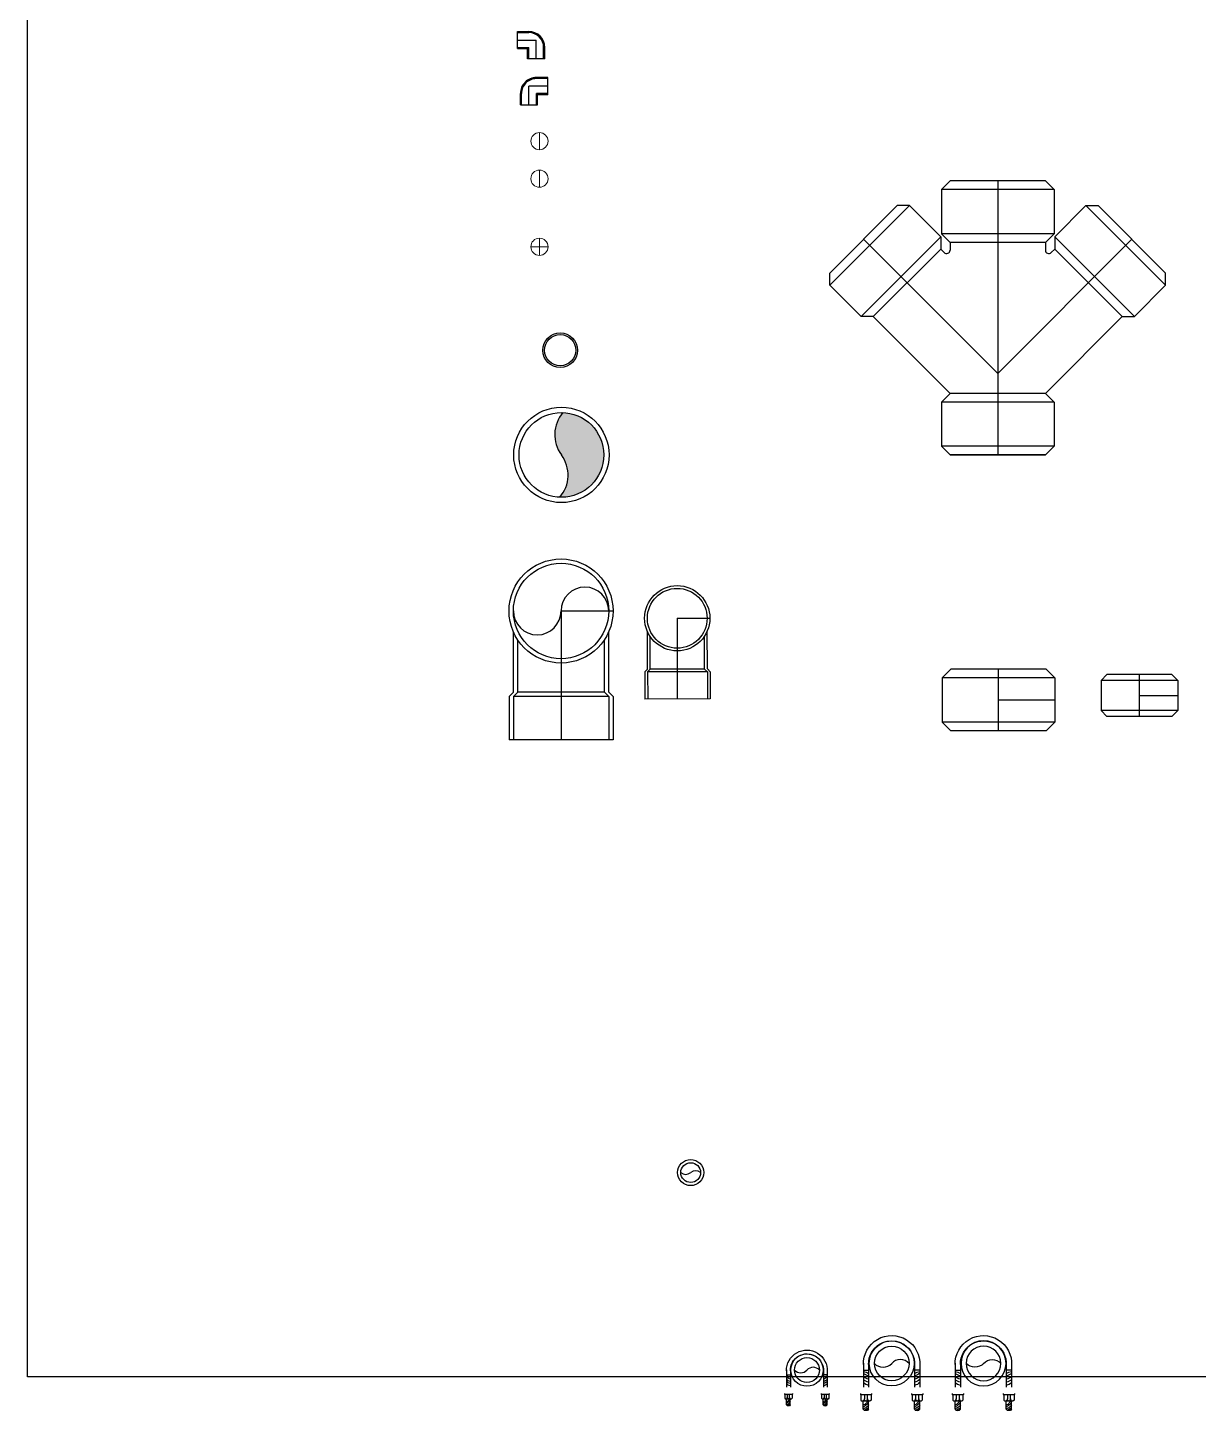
# Model space of a CAD drawing. Header units: millimetres. Extents: x -8500 to 104886, y -7800 to 56500.
# Drawn here: x 90397 to 91748, y 29217 to 30811 of the extents above; entities that cross this region are included whole.
import ezdxf

# ---------------------------------------------------------------- set-up
doc = ezdxf.new("R2010")
doc.units = ezdxf.units.MM
doc.header["$LTSCALE"] = 10
for name, color, linetype in [('0-AES-P-DWS 15 MM', 220, 'Continuous'), ('DOUBLE Y TEE 110', 7, 'Continuous'), ('SH - HWR', 6, 'Continuous')]:
    doc.layers.add(name, color=color, linetype=linetype)
for name, color, linetype, lineweight in [('FWS', 132, 'Continuous', 30), ('SH - ANGLE SUPPORT', 7, 'Continuous', 30), ('SH - CWS', 5, 'Continuous', 5), ('SH - HWS', 1, 'Continuous', 30), ('SWP', 10, 'Continuous', 25)]:
    doc.layers.add(name, color=color, linetype=linetype, lineweight=lineweight)

# ---------------------------------------------------------------- blocks, each defined once
blk = doc.blocks.new('WCBACK')
at = {"layer": 'SWP', "lineweight": 30}
h = blk.add_hatch(color=256, dxfattribs=at)
edge = h.paths.add_edge_path()
edge.add_ellipse((376226.7100797295, 227773.3141860524), major_axis=(27.25287096824086, 27.25287096824084), ratio=1, start_angle=96.33861705339172, end_angle=173.6613829466086, ccw=False)
edge.add_ellipse((376196.6149801388, 227749.2367498763), major_axis=(34.05063678924879, -34.05063678924879), ratio=0.9999999999973738, start_angle=-44.99999999999977, end_angle=135, ccw=False)
edge.add_ellipse((376166.5198805538, 227725.1593137011), major_axis=(27.25287096824084, -27.25287096824086), ratio=1, start_angle=6.338617053391655, end_angle=83.66138294660833)
for radius in [54.17423139907421, 48.15487235473264]:
    blk.add_circle((376196.6149801388, 227749.2367498763), radius, dxfattribs=at)
for centre, start, end in [((376226.7100797295, 227773.3141860524), 141.338617052265, 218.661382947735), ((376166.5198805538, 227725.1593137011), 321.338617052265, 38.66138294773501)]:
    blk.add_arc(centre, 38.54137973682934, start, end, dxfattribs=at)
blk = doc.blocks.new('DYT 110')
at = {"layer": 'DOUBLE Y TEE 110'}
for p, q in [((33847.70651561106, -28734.05479272001), (33857.70651561105, -28724.05479272001)), ((33967.70651561106, -28724.05479272001), (33857.70651561105, -28724.05479272001)), ((33967.70651561106, -28724.05479272001), (33977.70651561105, -28734.05479272001)), ((33977.70651561105, -28734.05479272001), (33847.70651561106, -28734.05479272001)), ((33847.70651561106, -28734.05479272001), (33847.70651561106, -28785.05479272001)), ((33977.70651561105, -28734.05479272001), (33977.70651561105, -28785.05479272001)), ((33810.8831391202, -28752.52578874436), (33718.95925756597, -28844.44967029864)), ((33796.74100349648, -28752.52578874436), (33718.95925756597, -28830.30753467489)), ((33810.8831391202, -28752.52578874436), (33796.74100349648, -28752.52578874436)), ((33846.94558496071, -28788.5882345849), (33810.8831391202, -28752.52578874436)), ((33978.46744626142, -28788.5882345849), (34014.52989210195, -28752.52578874436)), ((34014.52989210195, -28752.52578874436), (34028.67202772566, -28752.52578874436)), ((34014.52989210195, -28752.52578874436), (34106.45377365618, -28844.44967029864)), ((34028.67202772566, -28752.52578874436), (34106.45377365618, -28830.30753467489)), ((33846.94558496071, -28788.5882345849), (33755.02170340646, -28880.51211613915)), ((33846.94558496071, -28788.5882345849), (33846.94558496071, -28802.73037020863)), ((33847.70651561106, -28785.05479272001), (33857.70651561105, -28795.05479272001)), ((33977.70651561105, -28785.05479272001), (33847.70651561106, -28785.05479272001)), ((33857.70651561105, -28795.05479272001), (33857.70651561105, -28803.83444660949)), ((33967.70651561106, -28795.05479272001), (33857.70651561105, -28795.05479272001)), ((33967.70651561106, -28795.05479272001), (33977.70651561105, -28785.05479272001)), ((33967.70651561106, -28795.05479272001), (33967.70651561106, -28803.83444660949)), ((33978.46744626142, -28788.5882345849), (33978.46744626142, -28802.73037020863)), ((33978.46744626142, -28788.5882345849), (34070.39132781569, -28880.51211613915)), ((33846.94558496071, -28802.73037020863), (33769.16383903019, -28880.51211613915)), ((33850.87808848632, -28806.66287373423), (33846.94558496071, -28802.73037020863)), ((33974.53494273581, -28806.66287373423), (33978.46744626142, -28802.73037020863)), ((33978.46744626142, -28802.73037020863), (34056.24919219194, -28880.51211613915)), ((33718.95925756597, -28844.44967029864), (33718.95925756597, -28830.30753467489)), ((33755.02170340646, -28880.51211613915), (33718.95925756597, -28844.44967029864)), ((34070.39132781566, -28880.51211613915), (34106.45377365618, -28844.44967029864)), ((34106.45377365618, -28844.44967029864), (34106.45377365618, -28830.30753467489)), ((33769.16383903019, -28880.51211613915), (33755.02170340646, -28880.51211613915)), ((33857.70651561105, -28969.05479272001), (33769.16383903019, -28880.51211613915)), ((33967.70651561106, -28969.05479272001), (34056.24919219194, -28880.51211613915)), ((34056.24919219194, -28880.51211613915), (34070.39132781566, -28880.51211613915)), ((33847.70651561106, -28979.05479272001), (33857.70651561105, -28969.05479272001)), ((33967.70651561106, -28969.05479272001), (33857.70651561105, -28969.05479272001)), ((33967.70651561106, -28969.05479272001), (33977.70651561105, -28979.05479272001)), ((33847.70651561106, -28979.05479272001), (33847.70651561106, -29030.05479272001)), ((33977.70651561105, -28979.05479272001), (33847.70651561106, -28979.05479272001)), ((33977.70651561105, -28979.05479272001), (33977.70651561105, -29030.05479272001)), ((33847.70651561106, -29030.05479272001), (33857.70651561105, -29040.05479272001)), ((33977.70651561105, -29030.05479272001), (33847.70651561106, -29030.05479272001)), ((33967.70651561106, -29040.05479272001), (33977.70651561105, -29030.05479272001)), ((33967.70651561106, -29040.05479272001), (33857.70651561105, -29040.05479272001))]:
    blk.add_line(p, q, dxfattribs=at)
at = {"layer": 'DOUBLE Y TEE 110', "color": 252}
blk.add_line((33912.70651561105, -28724.05479272001), (33912.70651561105, -29040.05479272001), dxfattribs=at)
at = {"layer": 'DOUBLE Y TEE 110', "color": 253}
for p, q in [((33912.70651561105, -28946.27304678948), (33757.85013053121, -28791.41666170964)), ((33912.70651561105, -28946.27304678949), (34067.56290069093, -28791.41666170963))]:
    blk.add_line(p, q, dxfattribs=at)
at = {"layer": 'DOUBLE Y TEE 110'}
for centre, start, end in [((33853.70651561105, -28803.83444660949), 224.9999999999996, 0), ((33971.70651561105, -28803.83444660949), 180, 315.0000000000003)]:
    blk.add_arc(centre, 4, start, end, dxfattribs=at)
blk = doc.blocks.new('HOT')
at = {"color": 1, "linetype": 'Continuous', "lineweight": 13}
blk.add_line((97.1597931512224, 13.68088217773766), (97.25768518517725, -5.818353430135172), dxfattribs=at)
blk.add_circle((97.20873916783601, 3.931264375074533), 9.749740664563312, dxfattribs=at)
blk = doc.blocks.new('COLD')
at = {"color": 5, "linetype": 'Continuous', "lineweight": 13}
for p, q in [((106.9380272062262, 1.502794633590383), (87.43879159798963, 1.502794633590383)), ((97.18840940174414, 11.2524124369811), (97.18840940174414, -8.246823169436535))]:
    blk.add_line(p, q, dxfattribs=at)
blk.add_circle((97.18840940174414, 1.502794633590383), 9.749617803467334, dxfattribs=at)
blk = doc.blocks.new('COP 110')
at = {"color": 252}
blk.add_line((118.8851780217646, -62.46753399070303), (118.8851780217646, 7.402920554742081), dxfattribs=at)
at = {"color": 253}
blk.add_line((118.8851780217646, -27.53230671798048), (182.8510871126577, -27.53230671798048), dxfattribs=at)
at = {"layer": 'DOUBLE Y TEE 110'}
for p, q in [((54.91926893087157, -2.437988536165673), (64.76017802176466, 7.402920554742081)), ((173.0101780217646, 7.402920554742081), (64.76017802176466, 7.402920554742081)), ((173.0101780217646, 7.402920554742081), (182.8510871126577, -2.437988536165673)), ((54.91926893087157, -2.437988536165673), (54.91926893087157, -52.62662489979516)), ((182.8510871126577, -2.437988536165673), (54.91926893087157, -2.437988536165673)), ((182.8510871126577, -2.437988536165673), (182.8510871126577, -52.62662489979516)), ((54.91926893087157, -52.62662489979516), (64.76017802176466, -62.46753399070303)), ((182.8510871126577, -52.62662489979516), (54.91926893087157, -52.62662489979516)), ((173.0101780217646, -62.46753399070303), (64.76017802176466, -62.46753399070303)), ((173.0101780217646, -62.46753399070303), (182.8510871126577, -52.62662489979516))]:
    blk.add_line(p, q, dxfattribs=at)
blk = doc.blocks.new('COP 75')
at = {"color": 252}
blk.add_line((143.8664256837878, -46.29320660119833), (143.8664256837878, 1.30906612606509), dxfattribs=at)
at = {"color": 253}
blk.add_line((143.8664256837878, -22.49207023756662), (187.4459711383201, -22.49207023756662), dxfattribs=at)
at = {"layer": 'DOUBLE Y TEE 110'}
for p, q in [((100.2868802292555, -5.395479328479041), (106.9914256837901, 1.30906612606509)), ((180.7414256837855, 1.30906612606509), (106.9914256837901, 1.30906612606509)), ((180.7414256837855, 1.30906612606509), (187.4459711383201, -5.395479328479041)), ((100.2868802292555, -5.395479328479041), (100.2868802292555, -39.58866114665421)), ((187.4459711383201, -5.395479328479041), (100.2868802292555, -5.395479328479041)), ((187.4459711383201, -5.395479328479041), (187.4459711383201, -39.58866114665421)), ((100.2868802292555, -39.58866114665421), (106.9914256837901, -46.29320660119833)), ((187.4459711383201, -39.58866114665421), (100.2868802292555, -39.58866114665421)), ((180.7414256837855, -46.29320660119833), (106.9914256837901, -46.29320660119833)), ((180.7414256837855, -46.29320660119833), (187.4459711383201, -39.58866114665421))]:
    blk.add_line(p, q, dxfattribs=at)
blk = doc.blocks.new('HOT RETURN')
at = {"color": 6, "linetype": 'Continuous', "lineweight": 13}
blk.add_line((97.18726475173719, 1.764908826847575), (97.1911804330954, 0.9849394025326644), dxfattribs=at)
blk.add_circle((97.1892225924018, 1.374924114741052), 0.3899896265825325, dxfattribs=at)
blk = doc.blocks.new('WC PT')
at = {"color": 252}
blk.add_line((-1873.719716499891, -383.0752686453607), (-1873.719716500134, -531.5752686452855), dxfattribs=at)
at = {"color": 253}
blk.add_line((-1873.719716499891, -383.0752686453607), (-1813.719716499894, -383.0752686453607), dxfattribs=at)
at = {"color": 0, "linetype": 'Continuous'}
for p, q in [((-1928.719716500072, -476.5752686452103), (-1928.71971649996, -407.0544262617652)), ((-1818.719716500014, -476.5752686453835), (-1818.719716499905, -407.054426261944)), ((-1933.719716500051, -481.5752686451569), (-1928.719716500043, -476.5752686451525)), ((-1813.719716500051, -481.5752686453532), (-1818.719716500043, -476.575268645326)), ((-1933.719716500051, -481.5752686452031), (-1933.719716500134, -531.5752686451989)), ((-1813.719716500051, -481.5752686453532), (-1813.719716500131, -531.5752686453662)), ((-1813.719716500131, -531.5752686453662), (-1933.719716500134, -531.5752686451989))]:
    blk.add_line(p, q, dxfattribs=at)
at = {"color": 8, "linetype": 'Continuous', "ltscale": 0.005}
for p, q in [((-1923.719716500072, -476.5752686452162), (-1923.719716499974, -416.2415165487884)), ((-1823.719716500011, -476.5752686453779), (-1823.71971649992, -416.2415165489443)), ((-1928.719716500054, -481.5752686451682), (-1923.719716500072, -476.5752686452162)), ((-1823.71971650004, -476.5752686453201), (-1923.719716500072, -476.5752686452162)), ((-1818.719716500054, -481.5752686453418), (-1823.71971650004, -476.5752686453201)), ((-1928.719716500054, -481.5752686452088), (-1928.719716500134, -531.5752686451816)), ((-1818.719716500054, -481.5752686453302), (-1928.719716500054, -481.5752686451973)), ((-1818.719716500054, -481.5752686453418), (-1818.719716500134, -531.575268645343))]:
    blk.add_line(p, q, dxfattribs=at)
at = {"color": 0, "linetype": 'Continuous'}
blk.add_circle((-1873.719716499891, -383.0752686453548), 59.99999999999998, dxfattribs=at)
at = {"color": 8, "linetype": 'Continuous', "ltscale": 0.005}
blk.add_circle((-1873.719716499891, -383.0752686452683), 55.00000000005819, dxfattribs=at)
at = {"color": 0, "linetype": 'Continuous'}
for centre, start, end in [((-1846.219716499861, -383.0752686454011), 0, 180), ((-1901.21971649992, -383.0752686453145), 180, 0)]:
    blk.add_arc(centre, 27.5000000000291, start, end, dxfattribs=at)
blk = doc.blocks.new('BEND')
at = {"color": 253}
blk.add_line((-1739.666541380727, -391.4829513262466), (-1702.050488201386, -391.4829513262466), dxfattribs=at)
at = {"color": 252}
blk.add_line((-1739.666541380727, -391.4859632339717), (-1739.666541380727, -484.5834359311519), dxfattribs=at)
at = {"color": 0, "linetype": 'Continuous'}
for p, q in [((-1773.911887247832, -450.2395075493287), (-1774.087181882627, -406.6548649903161)), ((-1704.949680848624, -449.9621459816822), (-1705.12497548342, -406.3775034226695)), ((-1777.033925649247, -453.3867606387024), (-1773.911887247814, -450.2395075492922)), ((-1777.033925649247, -453.3867606387296), (-1776.907852209407, -484.7332180928985)), ((-1701.802427759242, -453.0841843830875), (-1704.949680848643, -449.9621459816457)), ((-1701.802427759242, -453.0841843830875), (-1701.676354319403, -484.4306418372656)), ((-1701.676354319403, -484.4306418372656), (-1776.907852209407, -484.7332180928985))]:
    blk.add_line(p, q, dxfattribs=at)
at = {"color": 8, "linetype": 'Continuous', "ltscale": 0.005}
for p, q in [((-1770.777241502415, -450.2269002053449), (-1770.929371175719, -412.4019123425219)), ((-1708.084326594041, -449.9747533256662), (-1708.236456267345, -412.1497654628432)), ((-1773.89927990383, -453.3741532947185), (-1770.777241502415, -450.2269002053449)), ((-1704.937073504659, -453.0967917270626), (-1773.89927990383, -453.3741532947364)), ((-1773.89927990383, -453.3741532947457), (-1773.77320646399, -484.720610748896)), ((-1708.084326594059, -449.9747533256291), (-1770.777241502415, -450.2269002053449)), ((-1704.937073504658, -453.0967917270722), (-1708.084326594059, -449.9747533256291)), ((-1704.937073504658, -453.0967917270722), (-1704.811000064819, -484.4432491812404))]:
    blk.add_line(p, q, dxfattribs=at)
at = {"color": 0, "linetype": 'Continuous'}
blk.add_circle((-1739.666541380727, -391.4829513262466), 37.6160531793418, dxfattribs=at)
at = {"color": 8, "linetype": 'Continuous', "ltscale": 0.005}
blk.add_circle((-1739.666541380727, -391.4829513261921), 34.48138208109981, dxfattribs=at)
blk = doc.blocks.new('WBBACK')
at = {"color": 72}
for radius in [20, 18]:
    blk.add_circle((-1807.303469673789, 77.2862830968588), radius, dxfattribs=at)
blk = doc.blocks.new('20 MM MIRROR')
at = {"layer": '0-AES-P-DWS 15 MM'}
for points in [[(45.81907164854494, 6.107984933441316, -0.4142135623730951), (62.76498516570418, 23.05389845178931), (75.60782936549269, 23.05389845171621), (75.6078293654755, 24.3305594967816), (62.76498516568747, 24.33055949685471, 0.4142135623730951), (44.54241060347956, 6.107984933424787), (44.54241060380346, -6.734859265969261), (45.81907164847046, -6.7348592659527)], [(64.04164621138234, 4.831323888986218), (75.60782936570848, 4.831323889290927), (75.60782936568992, 6.107984933962526), (62.7649851662998, 6.107984934035101), (62.76498516622528, -6.73485926575276), (64.04164621129289, -6.73485926573624)]]:
    blk.add_hatch(color=256, dxfattribs=at).paths.add_polyline_path(points)
for p, q in [((75.6078293654755, 24.3305594967816), (62.76498516568747, 24.33055949685471)), ((75.60782936549269, 23.05389845171621), (62.76498516570418, 23.05389845178931)), ((75.60782936570848, 4.831323889290927), (75.6078293654755, 24.3305594967816)), ((44.54241060380346, -6.734859265969261), (44.54241060347956, 6.107984933424787)), ((45.81907164847046, -6.7348592659527), (45.81907164854494, 6.107984933441316)), ((62.76498516622528, -6.73485926575276), (62.7649851662998, 6.107984934035101)), ((75.60782936568992, 6.107984933962526), (62.7649851662998, 6.107984934035101)), ((64.04164621129289, -6.73485926573624), (64.04164621138234, 4.831323888986218)), ((75.60782936570848, 4.831323889290927), (64.04164621138234, 4.831323888986218)), ((44.54241060380346, -6.734859265969261), (64.04164621129289, -6.73485926573624))]:
    blk.add_line(p, q, dxfattribs=at)
at = {"layer": '0-AES-P-DWS 15 MM', "color": 252}
blk.add_line((54.29202840735009, -6.734859266049902), (54.29202840712156, 14.5809416926148), dxfattribs=at)
at = {"layer": '0-AES-P-DWS 15 MM', "color": 253}
blk.add_line((75.60782936578705, 14.58094169283991), (54.29202840712156, 14.5809416926148), dxfattribs=at)
at = {"layer": '0-AES-P-DWS 15 MM'}
for radius in [18.22257456278834, 16.94591351775404]:
    blk.add_arc((62.7649851662998, 6.107984934035101), radius, 90.00000000460687, 180.0000000046781, dxfattribs=at)
blk = doc.blocks.new('20 MM')
at = {"layer": '0-AES-P-DWS 15 MM'}
for points in [[(149.5433092247857, 6.067760595582072, 0.4142135623730951), (132.597395707536, 23.01367411384024), (119.754551507748, 23.01367411370012), (119.754551507758, 24.29033515876563), (132.5973957075442, 24.29033515890604, -0.4142135623730951), (150.8199702698511, 6.06776059557194), (150.8199702695951, -6.77508360382137), (149.5433092249262, -6.775083603811537)], [(131.3207346619547, 4.791099551030812), (119.754551507628, 4.791099551275008), (119.754551507638, 6.067760595946209), (132.5973957070305, 6.067760596086542), (132.5973957071727, -6.775083603701316), (131.3207346621055, -6.775083603691257)]]:
    blk.add_hatch(color=256, dxfattribs=at).paths.add_polyline_path(points)
for p, q in [((119.754551507628, 4.791099551275008), (119.754551507758, 24.29033515876563)), ((119.754551507758, 24.29033515876563), (132.5973957075442, 24.29033515890604)), ((119.754551507748, 23.01367411370012), (132.597395707536, 23.01367411384024)), ((119.754551507638, 6.067760595946209), (132.5973957070305, 6.067760596086542)), ((119.754551507628, 4.791099551275008), (131.3207346619547, 4.791099551030812)), ((131.3207346621055, -6.775083603691257), (131.3207346619547, 4.791099551030812)), ((132.5973957071727, -6.775083603701316), (132.5973957070305, 6.067760596086542)), ((149.5433092249262, -6.775083603811537), (149.5433092247857, 6.067760595582072)), ((150.8199702695951, -6.77508360382137), (150.8199702698511, 6.06776059557194)), ((150.8199702695951, -6.77508360382137), (131.3207346621055, -6.775083603691257))]:
    blk.add_line(p, q, dxfattribs=at)
at = {"layer": '0-AES-P-DWS 15 MM', "color": 253}
blk.add_line((119.754551507498, 14.54071735482313), (141.0703524661611, 14.54071735471115), dxfattribs=at)
at = {"layer": '0-AES-P-DWS 15 MM', "color": 252}
blk.add_line((141.0703524660493, -6.775083603953476), (141.0703524661611, 14.54071735471115), dxfattribs=at)
at = {"layer": '0-AES-P-DWS 15 MM'}
for radius in [18.22257456278834, 16.94591351775404]:
    blk.add_arc((132.5973957070305, 6.067760596086542), radius, 359.9999999956553, 89.99999999525959, dxfattribs=at)
blk = doc.blocks.new('FWS')
at = {"layer": 'FWS', "color": 44, "ltscale": 150}
for radius in [0.5934654844897977, 0.4495950640074227]:
    blk.add_circle((465.1696823258535, 240.6151528918999), radius, dxfattribs=at)
for centre, start, end in [((464.9448847940657, 240.8878314703179), 230.4976657807184, 309.5023342192815), ((465.3944798579321, 240.3424743136274), 50.49766578071845, 129.5023342192815)]:
    blk.add_arc(centre, 0.3533943087968935, start, end, dxfattribs=at)
blk = doc.blocks.new('FGDFGRTERT')
at = {"layer": 'SH - CWS', "linetype": 'Continuous', "lineweight": 30, "ltscale": 150}
for radius in [25.97400000393951, 19.98000000303039]:
    blk.add_circle((-154829.2907575804, -232389.8075488955), radius, dxfattribs=at)
for centre, start, end in [((-154839.2807575822, -232398.9385327323), 42.42769883528985, 137.572301155491), ((-154819.3007575791, -232380.6765650591), 222.4276988542886, 317.5723011457114)]:
    blk.add_arc(centre, 13.53421463750137, start, end, dxfattribs=at)
blk = doc.blocks.new('RTYTR')
at = {"layer": 'SH - HWS', "linetype": 'Continuous', "lineweight": 30, "ltscale": 150}
for radius in [1.038960000157578, 0.799200000121216]:
    blk.add_circle((241773.2815622848, -100541.4597254246), radius, dxfattribs=at)
for centre, start, end in [((241772.8819622848, -100541.0944860711), 222.4276988506075, 317.5723011493925), ((241773.6811622849, -100541.8249647781), 42.42769885060751, 137.5723011648859)]:
    blk.add_arc(centre, 0.541368585500055, start, end, dxfattribs=at)
blk = doc.blocks.new('*X293')
at = {"color": 0}
for p, q in [((113.6040440224238, 341.4692042597887), (113.7240518539459, 341.5892120913109)), ((113.7279130090329, 341.4162965511011), (114.3176786467903, 342.0060621888587)), ((113.8423566890578, 341.3539635358294), (114.318169125598, 341.8297759723697)), ((113.9481308900426, 341.2829610415177), (114.3186596044057, 341.6534897558808)), ((114.0456951115147, 341.2037485676931), (114.3191500832134, 341.4772035393919)), ((114.1352787081868, 341.1165554690687), (114.3196405620211, 341.3009173229029)), ((114.2169109186877, 341.0214109842728), (114.3201310408288, 341.1246311064139)), ((114.2904245531791, 340.9181479234677), (114.3206215196365, 340.948344889925))]:
    blk.add_line(p, q, dxfattribs=at)
blk = doc.blocks.new('TERTT')
at = {"layer": 'SH - ANGLE SUPPORT'}
for p, q in [((-154754.6499758999, -232341.3637423701), (-154753.855033815, -232340.5688002852)), ((-154739.1053157606, -232340.6721117651), (-154753.9583452945, -232340.6721117651)), ((-154753.8617655253, -232333.3213571384), (-154752.285344775, -232331.7449363886)), ((-154753.855033815, -232340.5688002852), (-154753.855033815, -232333.3213571384)), ((-154740.7850479899, -232331.7449363886), (-154752.285344775, -232331.7449363886)), ((-154750.420467085, -232320.1943425272), (-154748.750259829, -232318.5241352708)), ((-154750.420467085, -232320.1943425272), (-154750.420467085, -232331.7354736811)), ((-154748.8125012997, -232340.6721117651), (-154748.8125012997, -232334.9550218396)), ((-154744.4732597269, -232318.5241352708), (-154748.750259829, -232318.5241352708)), ((-154742.8030524705, -232320.1943425272), (-154744.4732597269, -232318.5241352708)), ((-154744.2579029022, -232334.9427539329), (-154744.2579029022, -232340.6721117651)), ((-154742.8030524705, -232320.1943425272), (-154742.8030524705, -232331.7354736811)), ((-154739.2086272401, -232333.3213571384), (-154740.7850479899, -232331.7449363886)), ((-154739.2086272401, -232340.5688002852), (-154739.2086272401, -232333.3213571384)), ((-154738.4136851552, -232341.3637423701), (-154739.2086272401, -232340.5688002852)), ((-154680.8877255965, -232341.363742371), (-154680.1960949911, -232340.6721117651)), ((-154665.3430654573, -232340.6721117651), (-154680.1960949911, -232340.6721117651)), ((-154680.0995152219, -232333.3213571384), (-154678.5230944717, -232331.7449363886)), ((-154680.0995152219, -232340.5688002852), (-154680.0995152219, -232333.3213571384)), ((-154667.0227976865, -232331.7449363886), (-154678.5230944717, -232331.7449363886)), ((-154676.6582167816, -232320.1943425272), (-154674.9880095251, -232318.5241352708)), ((-154676.6582167816, -232320.1943425272), (-154676.6582167816, -232331.7354736811)), ((-154675.0502509963, -232340.6721117651), (-154675.0502509963, -232334.9550218396)), ((-154670.7110094231, -232318.5241352708), (-154674.9880095251, -232318.5241352708)), ((-154669.0408021671, -232320.1943425272), (-154670.7110094231, -232318.5241352708)), ((-154670.4956525989, -232334.9427539329), (-154670.4956525989, -232340.6721117651)), ((-154669.0408021671, -232320.1943425272), (-154669.0408021671, -232331.7354736811)), ((-154665.4463769367, -232333.3213571384), (-154667.0227976865, -232331.7449363886)), ((-154665.4463769367, -232340.5688002852), (-154665.4463769367, -232333.3213571384)), ((-154664.6514348519, -232341.3637423701), (-154665.4463769367, -232340.5688002852)), ((-154754.6499758999, -232342.6426377025), (-154754.6499758999, -232341.3637423701)), ((-154750.3349210264, -232390.1788087162), (-154750.3349210264, -232355.4484466892)), ((-154742.7175064119, -232390.0797121385), (-154742.7175064119, -232355.4484466892)), ((-154738.4136851552, -232342.6426377025), (-154738.4136851552, -232341.3637423701)), ((-154680.8877255965, -232342.6426377025), (-154680.8877255965, -232341.363742371)), ((-154676.5726707226, -232391.1349489485), (-154676.5726707231, -232355.4484466892)), ((-154668.9552561081, -232391.3493223157), (-154668.9552561081, -232355.4484466895)), ((-154664.6514348519, -232342.6426377025), (-154664.6514348519, -232341.3637423701)), ((-154750.3349210264, -232380.2297437084), (-154742.7175064126, -232380.2297437087)), ((-154668.9550548407, -232380.2297437084), (-154676.5724694552, -232380.2297437087))]:
    blk.add_line(p, q, dxfattribs=at)
for centre, radius, start, end in [((-154754.0914742395, -232336.4818168853), 5.495330600659576, 15.79232975860325, 59.25612072830137), ((-154745.6548594302, -232319.6020463468), 6.033347139270096, 217.8258961385417, 256.7878060606308), ((-154746.3446746309, -232319.8083553863), 7.657182762702688, 237.8401244040702, 259.0569837505209), ((-154745.3974482681, -232316.3762739372), 6.051082702088827, 216.9055139519737, 256.8201396722744), ((-154744.1313284582, -232335.5841767499), 4.710343185314155, 125.4061162208054, 172.7073083098885), ((-154755.1494043896, -232335.7955497113), 11.21461050463574, 21.22519503605579, 49.04263283426971), ((-154744.6892939035, -232317.1950624725), 3.16441430789623, 204.8349623555246, 250.1048252852758), ((-154755.0908282024, -232337.2260138785), 14.24729025079464, 30.40561704176357, 55.56222004518581), ((-154754.8756813701, -232334.1415925153), 14.37251771764404, 32.86198149989162, 55.70363924128691), ((-154749.5583060604, -232336.4818168853), 5.495330600659576, 15.79232975860325, 59.53994665230482), ((-154743.5728188793, -232311.4189206721), 7.657182762702688, 248.1120967356579, 259.0569837505209), ((-154754.1568689993, -232334.0307418211), 16.20207944040969, 45.51175455902419, 58.80988456249169), ((-154753.4171257096, -232332.7969962514), 16.20207944040969, 49.07234116160521, 58.80988456249169), ((-154738.9824935686, -232336.4818168853), 5.495330600659576, 120.7438792716986, 164.2076702413968), ((-154680.3292239362, -232336.4818168853), 5.495330600659576, 15.79232975860325, 59.25612072830137), ((-154671.8926091264, -232319.6020463468), 6.033347139270096, 217.8258961385417, 256.7878060606308), ((-154672.5824243275, -232319.8083553863), 7.657182762702688, 237.8401244040702, 259.0569837505209), ((-154671.6351979647, -232316.3762739372), 6.051082702088827, 216.9055139519737, 256.8201396722744), ((-154670.3690781548, -232335.5841767499), 4.710343185314155, 125.4061162208054, 172.7073083098885), ((-154681.3871540855, -232335.7955497113), 11.21461050463574, 21.22519503605579, 49.04263283426971), ((-154670.9270436002, -232317.1950624725), 3.16441430789623, 204.8349623555246, 250.1048252852758), ((-154681.3285778985, -232337.2260138785), 14.24729025079464, 30.40561704176357, 55.56222004518581), ((-154681.113431066, -232334.1415925153), 14.37251771764404, 32.86198149989162, 55.70363924128691), ((-154675.796055757, -232336.4818168853), 5.495330600659576, 15.79232975860325, 59.53994665230482), ((-154669.8105685754, -232311.4189206721), 7.657182762702688, 248.1120967356579, 259.0569837505209), ((-154680.3946186959, -232334.0307418211), 16.20207944040969, 45.51175455902419, 58.80988456249169), ((-154679.6548754062, -232332.7969962514), 16.20207944040969, 49.07234116160521, 58.80988456249169), ((-154665.2202432655, -232336.4818168853), 5.495330600659576, 120.7438792716986, 164.2076702413968), ((-154740.0320729393, -232372.7178586687), 14.81222970629012, 100.4453924311263, 134.0721244768039), ((-154740.0320729393, -232377.2857742302), 14.81222970629012, 100.4453967697254, 134.0721244768039), ((-154740.0320729393, -232381.696169072), 14.81222970629012, 100.4453967697254, 134.0721244768039), ((-154679.2579029283, -232372.7178586687), 14.81222970629012, 45.9278755231961, 79.55460758395009), ((-154679.2579029283, -232377.2857742302), 14.81222970629012, 45.9278755231961, 79.55460321519811), ((-154679.2579029283, -232381.696169072), 14.81222970629012, 45.9278755231961, 79.55460321519811), ((-154709.6221817763, -232389.1714766065), 40.72519926584655, 178.4280255469701, 3.399947467253462), ((-154740.0320729393, -232386.4215984897), 14.81222970629012, 100.4453967697254, 134.0721244768039), ((-154752.9972100712, -232358.0435652885), 20.15303510611701, 277.5911669692508, 300.6693025740933), ((-154709.6221817763, -232389.1714766065), 33.1077846513376, 178.4280255469701, 3.399947467253462), ((-154679.2579029283, -232386.4215984897), 14.81222970629012, 45.9278755231961, 79.55460321519811), ((-154666.2927657967, -232358.0435652885), 20.15303510611701, 239.3306974259067, 262.4088330172922)]:
    blk.add_arc(centre, radius, start, end, dxfattribs=at)
at = {"layer": 'SH - ANGLE SUPPORT', "xscale": 3.941051874824981, "yscale": 3.941051874824981, "zscale": 3.941051874824981, "rotation": 90}
for p in [(-153403.0466199768, -232782.2893083361), (-153398.4131855595, -232782.2770404296), (-153329.2843696734, -232782.2893083361), (-153324.6509352561, -232782.2770404296)]:
    blk.add_blockref('*X293', p, dxfattribs=at)
blk = doc.blocks.new('UKUIY')
at = {"layer": 'SH - HWR', "linetype": 'Continuous', "lineweight": 30, "ltscale": 150}
for radius in [0.7480512001134578, 0.5754240000872753]:
    blk.add_circle((241733.6937764234, -100973.7020154647), radius, dxfattribs=at)
for centre, start, end in [((241733.4060644234, -100973.4390431302), 222.4276988517656, 317.5723011623696), ((241733.9814884236, -100973.9649877992), 42.42769885168518, 137.5723011622776)]:
    blk.add_arc(centre, 0.3897853815600396, start, end, dxfattribs=at)
blk = doc.blocks.new('ututyu')
at = {"layer": 'SH - ANGLE SUPPORT'}
for p, q in [((296251.2430530102, -87335.18546695975, -2.4574192e-09), (296251.1896063779, -87335.23891359194, -2.4574192e-09)), ((296251.2430530102, -87335.18546695975, -2.4574192e-09), (296251.6123692071, -87335.18546695975, -2.4574192e-09)), ((296251.6631174777, -87335.07044535238, -2.4574192e-09), (296251.6126720137, -87335.1208908164, -2.4574192e-09)), ((296251.6126720137, -87335.1208908164, -2.4574192e-09), (296251.6126720137, -87335.48890031347, -2.4574192e-09)), ((296251.8950356584, -87335.07044535238, -2.4574192e-09), (296251.6631174777, -87335.07044535238, -2.4574192e-09)), ((296251.9204738051, -87335.04500720566, -2.4574192e-09), (296251.8950356584, -87335.07044535238, -2.4574192e-09)), ((296251.8983416257, -87335.06713938504, -2.4574192e-09), (296251.8983416257, -87335.54243633014, -2.4574192e-09)), ((296251.9613984558, -87335.04500720566, -2.4574192e-09), (296251.9204738051, -87335.04500720566, -2.4574192e-09)), ((296253.4051664242, -87335.18272954308, -2.4574192e-09), (296252.2563384042, -87335.18272954308, -2.4574192e-09)), ((296253.0493399088, -87335.1827231025, -2.4574192e-09), (296253.0493399088, -87335.42648037015, -2.4574192e-09)), ((296251.1896063779, -87335.23891359194, -2.4574192e-09), (296251.1896063779, -87335.37577759523, -2.4574192e-09)), ((296251.2430530102, -87335.4292242274, -2.4574192e-09), (296251.1896063779, -87335.37577759523, -2.4574192e-09)), ((296251.2430530102, -87335.4292242274, -2.4574192e-09), (296251.6123692071, -87335.4292242274, -2.4574192e-09)), ((296251.6631174777, -87335.5393457775, -2.4574192e-09), (296251.6126720137, -87335.48890031347, -2.4574192e-09)), ((296251.8950356584, -87335.5393457775, -2.4574192e-09), (296251.6631174777, -87335.5393457775, -2.4574192e-09)), ((296251.7150021751, -87335.23202217357, -2.4574192e-09), (296251.8983416257, -87335.23202217357, -2.4574192e-09)), ((296251.8983416257, -87335.37776932228, -2.4574192e-09), (296251.7153947481, -87335.37776932228, -2.4574192e-09)), ((296251.9204738051, -87335.56456850951, -2.4574192e-09), (296251.8983416257, -87335.54243633014, -2.4574192e-09)), ((296251.9613984558, -87335.56456850951, -2.4574192e-09), (296251.9204738051, -87335.56456850951, -2.4574192e-09)), ((296253.3983064765, -87335.42648681071, -2.4574192e-09), (296252.2563384042, -87335.42648681073, -2.4574192e-09)), ((296251.2430530102, -87337.54585896946, -2.4574192e-09), (296251.1896063779, -87337.59930560166, -2.4574192e-09)), ((296251.1896063779, -87337.59930560166, -2.4574192e-09), (296251.1896063779, -87337.73616960493, -2.4574192e-09)), ((296251.2430530102, -87337.7896162371, -2.4574192e-09), (296251.1896063779, -87337.73616960493, -2.4574192e-09)), ((296251.2430530102, -87337.54585896946, -2.4574192e-09), (296251.6123692071, -87337.54585896946, -2.4574192e-09)), ((296251.6631174777, -87337.43083736209, -2.4574192e-09), (296251.6126720137, -87337.48128282608, -2.4574192e-09)), ((296251.6126720137, -87337.48128282608, -2.4574192e-09), (296251.6126720137, -87337.8492923232, -2.4574192e-09)), ((296251.8950356584, -87337.43083736209, -2.4574192e-09), (296251.6631174777, -87337.43083736209, -2.4574192e-09)), ((296251.7150021751, -87337.59241418327, -2.4574192e-09), (296251.8983416257, -87337.59241418327, -2.4574192e-09)), ((296251.8983416257, -87337.73816133199, -2.4574192e-09), (296251.7153947481, -87337.73816133199, -2.4574192e-09)), ((296251.9204738051, -87337.40539921535, -2.4574192e-09), (296251.8950356584, -87337.43083736209, -2.4574192e-09)), ((296251.8983416257, -87337.42753139474, -2.4574192e-09), (296251.8983416257, -87337.90282833982, -2.4574192e-09)), ((296251.9613984558, -87337.40539921535, -2.4574192e-09), (296251.9204738051, -87337.40539921535, -2.4574192e-09)), ((296253.3645388986, -87337.54312155278, -2.4574192e-09), (296252.2563384042, -87337.54312155278, -2.4574192e-09)), ((296253.0493399088, -87337.78687882044, -2.4574192e-09), (296253.0493399088, -87337.5431215528, -2.4574192e-09)), ((296251.2430530102, -87337.7896162371, -2.4574192e-09), (296251.6123692071, -87337.7896162371, -2.4574192e-09)), ((296251.6631174777, -87337.89973778721, -2.4574192e-09), (296251.6126720137, -87337.8492923232, -2.4574192e-09)), ((296251.8950356584, -87337.89952237248, -2.4574192e-09), (296251.6631174777, -87337.89952237248, -2.4574192e-09)), ((296251.9204738051, -87337.9249605192, -2.4574192e-09), (296251.8950356584, -87337.89952237248, -2.4574192e-09)), ((296251.9613984558, -87337.9249605192, -2.4574192e-09), (296251.9204738051, -87337.9249605192, -2.4574192e-09)), ((296253.3677099891, -87337.78687882044, -2.4574192e-09), (296252.2563384042, -87337.78687882044, -2.4574192e-09))]:
    blk.add_line(p, q, dxfattribs=at)
for centre, radius, start, end in [((296251.6463379293, -87335.5251173034, -2.4574192e-09), 0.5184665420931103, 139.072341141573, 148.8098845502095), ((296251.6858177875, -87335.54878908867, -2.4574192e-09), 0.5184665420931103, 135.5117545379849, 148.8098845502095), ((296251.6893650097, -87335.57179108451, -2.4574192e-09), 0.4599205669646093, 122.8619815332734, 145.7036392483131), ((296251.7880664934, -87335.57867578317, -2.4574192e-09), 0.4559132880254288, 120.4056170131379, 145.5622200292663), ((296251.7642521896, -87335.06320907491, -2.4574192e-09), 0.1758505792211065, 210.743879275995, 254.2076702161774), ((296252.8089595876, -87335.5124142413, -2.4574192e-09), 0.4739913506012841, 135.9278755039168, 169.5546075904013), ((296252.9551328855, -87335.5124142413, -2.4574192e-09), 0.4739913506012841, 135.9278755039168, 169.5546032113931), ((296253.0962655204, -87335.5124142413, -2.4574192e-09), 0.4739913506012841, 135.9278755039168, 169.5546032113931), ((296253.2474792619, -87335.5124142413, -2.4574192e-09), 0.4739913506012841, 135.9278755039168, 169.5546032113931), ((296252.3393821994, -87335.09752985308, -2.4574192e-09), 0.6448971233957445, 329.3306974599662, 352.4088330084667), ((296253.3354753616, -87336.48407116444, -2.4574192e-09), 1.303206376507088, 268.4280255201957, 93.39994751823622), ((296250.9622395108, -87335.21009948482, -2.4574192e-09), 0.245029848406486, 338.1120967534624, 349.0569837370736), ((296251.1470760484, -87335.24582668561, -2.4574192e-09), 0.1012612578526794, 294.8349623465093, 340.1048252874598), ((296251.1208748152, -87335.26848762528, -2.4574192e-09), 0.1936346464668426, 306.9055139747139, 346.8201396705782), ((296251.2240995323, -87335.27672478247, -2.4574192e-09), 0.1930671084566432, 307.8258961126268, 346.7878060689784), ((296251.2307014216, -87335.29879886888, -2.4574192e-09), 0.245029848406486, 327.8401244101287, 349.0569837370736), ((296251.74229164, -87335.58055022117, -2.4574192e-09), 0.3588675361483436, 111.2251950672659, 139.0426328440261), ((296251.7642521896, -87335.40163507462, -2.4574192e-09), 0.1758505792211065, 105.7923297838226, 149.5399466802105), ((296251.7355277052, -87335.22797179135, -2.4574192e-09), 0.1507309819300531, 215.4061162163827, 262.7073082617051), ((296251.7642521896, -87335.54669645635, -2.4574192e-09), 0.1758505792211065, 105.7923297838226, 149.256120724005), ((296253.3354753616, -87336.48407116444, -2.4574192e-09), 1.059449108842799, 268.4280255201957, 93.39994751823622), ((296250.9622395108, -87337.57049149454, -2.4574192e-09), 0.245029848406486, 338.1120967534624, 349.0569837370736), ((296251.1470760484, -87337.60621869532, -2.4574192e-09), 0.1012612578526794, 294.8349623465093, 340.1048252874598), ((296251.6463379293, -87337.88550931311, -2.4574192e-09), 0.5184665420931103, 139.072341141573, 148.8098845502095), ((296251.1208748152, -87337.62887963495, -2.4574192e-09), 0.1936346464668426, 306.9055139747139, 346.8201396705782), ((296251.6858177875, -87337.90918109837, -2.4574192e-09), 0.5184665420931103, 135.5117545379849, 148.8098845502095), ((296251.6893650097, -87337.93218309426, -2.4574192e-09), 0.4599205669646093, 122.8619815332734, 145.7036392483131), ((296251.2240995323, -87337.63711679216, -2.4574192e-09), 0.1930671084566432, 307.8258961126268, 346.7878060689784), ((296251.7880664934, -87337.93906779287, -2.4574192e-09), 0.4559132880254288, 120.4056170131379, 145.5622200292663), ((296251.2307014216, -87337.6591908786, -2.4574192e-09), 0.245029848406486, 327.8401244101287, 349.0569837370736), ((296251.74229164, -87337.9409422309, -2.4574192e-09), 0.3588675361483436, 111.2251950672659, 139.0426328440261), ((296251.7642521896, -87337.76202708433, -2.4574192e-09), 0.1758505792211065, 105.7923297838226, 149.5399466802105), ((296251.7355277052, -87337.58836380109, -2.4574192e-09), 0.1507309819300531, 215.4061162163827, 262.7073082617051), ((296251.7642521896, -87337.42360108459, -2.4574192e-09), 0.1758505792211065, 210.743879275995, 254.2076702161774), ((296251.7642521896, -87337.90708846608, -2.4574192e-09), 0.1758505792211065, 105.7923297838226, 149.256120724005), ((296252.8089595876, -87337.45718768165, -2.4574192e-09), 0.4739913506012841, 190.4453924352219, 224.0721244960831), ((296252.9551328855, -87337.45718768165, -2.4574192e-09), 0.4739913506012841, 190.4453967886066, 224.0721244960831), ((296253.0962655204, -87337.45718768165, -2.4574192e-09), 0.4739913506012841, 190.4453967886066, 224.0721244960831), ((296253.2474792619, -87337.45718768165, -2.4574192e-09), 0.4739913506012841, 190.4453967886066, 224.0721244960831), ((296252.3393821994, -87337.87207206988, -2.4574192e-09), 0.6448971233957445, 7.591166965706414, 30.66930254003382)]:
    blk.add_arc(centre, radius, start, end, dxfattribs=at)
at = {"layer": 'SH - ANGLE SUPPORT', "xscale": 0.1261136599943995, "yscale": 0.1261136599943995, "zscale": 0.1261136599943995, "rotation": 180}
for p in [(296266.029699343, -87292.1649912186, -2.4574192e-09), (296266.0300919161, -87292.31326111995, -2.4574192e-09), (296266.029699343, -87294.5253832283, -2.4574192e-09), (296266.0300919161, -87294.67365312968, -2.4574192e-09)]:
    blk.add_blockref('*X293', p, dxfattribs=at)
blk = doc.blocks.new('ytryrtyy')
at = {"layer": 'SH - ANGLE SUPPORT'}
for p, q in [((296251.2430507162, -87330.57945291117, -2.4574192e-09), (296251.189604084, -87330.63289954337, -2.4574192e-09)), ((296251.189604084, -87330.63289954337, -2.4574192e-09), (296251.189604084, -87330.76976354665, -2.4574192e-09)), ((296251.2430507162, -87330.57945291117, -2.4574192e-09), (296251.6123669131, -87330.57945291117, -2.4574192e-09)), ((296251.6631151839, -87330.46443130383, -2.4574192e-09), (296251.6126697198, -87330.5148767678, -2.4574192e-09)), ((296251.6126697198, -87330.5148767678, -2.4574192e-09), (296251.6126697198, -87330.88288626492, -2.4574192e-09)), ((296251.8950333645, -87330.46443130383, -2.4574192e-09), (296251.6631151839, -87330.46443130383, -2.4574192e-09)), ((296251.7149998813, -87330.626008125, -2.4574192e-09), (296251.8983393318, -87330.626008125, -2.4574192e-09)), ((296251.9204715112, -87330.4389931571, -2.4574192e-09), (296251.8950333645, -87330.46443130383, -2.4574192e-09)), ((296251.8983393318, -87330.46112533649, -2.4574192e-09), (296251.8983393318, -87330.93642228155, -2.4574192e-09)), ((296251.9613961618, -87330.4389931571, -2.4574192e-09), (296251.9204715112, -87330.4389931571, -2.4574192e-09)), ((296253.4051629548, -87330.5767154945, -2.4574192e-09), (296252.2563349347, -87330.5767154945, -2.4574192e-09)), ((296253.0493364393, -87330.57670905394, -2.4574192e-09), (296253.0493364393, -87330.8204663216, -2.4574192e-09)), ((296251.2430507162, -87330.82321017885, -2.4574192e-09), (296251.189604084, -87330.76976354665, -2.4574192e-09)), ((296251.2430507162, -87330.82321017885, -2.4574192e-09), (296251.6123669131, -87330.82321017885, -2.4574192e-09)), ((296251.6631151839, -87330.93333172893, -2.4574192e-09), (296251.6126697198, -87330.88288626492, -2.4574192e-09)), ((296251.8950333645, -87330.93333172893, -2.4574192e-09), (296251.6631151839, -87330.93333172893, -2.4574192e-09)), ((296251.8983393318, -87330.77175527372, -2.4574192e-09), (296251.7153924542, -87330.77175527372, -2.4574192e-09)), ((296251.9204715112, -87330.95855446093, -2.4574192e-09), (296251.8983393318, -87330.93642228155, -2.4574192e-09)), ((296251.9613961618, -87330.95855446093, -2.4574192e-09), (296251.9204715112, -87330.95855446093, -2.4574192e-09)), ((296253.398303007, -87330.82047276216, -2.4574192e-09), (296252.2563349347, -87330.82047276218, -2.4574192e-09)), ((296251.2430507162, -87332.9398449209, -2.4574192e-09), (296251.189604084, -87332.99329155308, -2.4574192e-09)), ((296251.189604084, -87332.99329155308, -2.4574192e-09), (296251.189604084, -87333.13015555638, -2.4574192e-09)), ((296251.2430507162, -87333.18360218857, -2.4574192e-09), (296251.189604084, -87333.13015555638, -2.4574192e-09)), ((296251.2430507162, -87332.9398449209, -2.4574192e-09), (296251.6123669131, -87332.9398449209, -2.4574192e-09)), ((296251.2430507162, -87333.18360218857, -2.4574192e-09), (296251.6123669131, -87333.18360218857, -2.4574192e-09)), ((296251.6631151839, -87332.82482331352, -2.4574192e-09), (296251.6126697198, -87332.87526877751, -2.4574192e-09)), ((296251.6126697198, -87332.87526877751, -2.4574192e-09), (296251.6126697198, -87333.24327827463, -2.4574192e-09)), ((296251.6631151839, -87333.29372373866, -2.4574192e-09), (296251.6126697198, -87333.24327827463, -2.4574192e-09)), ((296251.8950333645, -87332.82482331352, -2.4574192e-09), (296251.6631151839, -87332.82482331352, -2.4574192e-09)), ((296251.7149998813, -87332.98640013472, -2.4574192e-09), (296251.8983393318, -87332.98640013472, -2.4574192e-09)), ((296251.8983393318, -87333.13214728342, -2.4574192e-09), (296251.7153924542, -87333.13214728342, -2.4574192e-09)), ((296251.9204715112, -87332.7993851668, -2.4574192e-09), (296251.8950333645, -87332.82482331352, -2.4574192e-09)), ((296251.8983393318, -87332.82151734616, -2.4574192e-09), (296251.8983393318, -87333.29681429124, -2.4574192e-09)), ((296251.9613961618, -87332.7993851668, -2.4574192e-09), (296251.9204715112, -87332.7993851668, -2.4574192e-09)), ((296253.3645354291, -87332.93710750423, -2.4574192e-09), (296252.2563349347, -87332.93710750423, -2.4574192e-09)), ((296253.3677065195, -87333.18086477186, -2.4574192e-09), (296252.2563349347, -87333.18086477186, -2.4574192e-09)), ((296253.0493364393, -87333.18086477186, -2.4574192e-09), (296253.0493364393, -87332.93710750424, -2.4574192e-09)), ((296251.8950333645, -87333.29350832391, -2.4574192e-09), (296251.6631151839, -87333.29350832391, -2.4574192e-09)), ((296251.9204715112, -87333.31894647061, -2.4574192e-09), (296251.8950333645, -87333.29350832391, -2.4574192e-09)), ((296251.9613961618, -87333.31894647061, -2.4574192e-09), (296251.9204715112, -87333.31894647061, -2.4574192e-09))]:
    blk.add_line(p, q, dxfattribs=at)
for centre, radius, start, end in [((296250.962237217, -87330.60408543625, -2.4574192e-09), 0.245029848406486, 338.1120967534624, 349.0569837370736), ((296251.1470737545, -87330.63981263703, -2.4574192e-09), 0.1012612578526794, 294.8349623465093, 340.1048252874598), ((296251.6463356354, -87330.91910325484, -2.4574192e-09), 0.5184665420931103, 139.072341141573, 148.8098845502095), ((296251.1208725213, -87330.66247357671, -2.4574192e-09), 0.1936346464668426, 306.9055139747139, 346.8201396705782), ((296251.6858154936, -87330.94277504012, -2.4574192e-09), 0.5184665420931103, 135.5117545379849, 148.8098845502095), ((296251.6893627158, -87330.96577703593, -2.4574192e-09), 0.4599205669646093, 122.8619815332734, 145.7036392483131), ((296251.2240972385, -87330.67071073389, -2.4574192e-09), 0.1930671084566432, 307.8258961126268, 346.7878060689784), ((296251.7880641995, -87330.97266173459, -2.4574192e-09), 0.4559132880254288, 120.4056170131379, 145.5622200292663), ((296251.7422893462, -87330.97453617258, -2.4574192e-09), 0.3588675361483436, 111.2251950672659, 139.0426328440261), ((296251.7642498957, -87330.79562102606, -2.4574192e-09), 0.1758505792211065, 105.7923297838226, 149.5399466802105), ((296251.7355254114, -87330.6219577428, -2.4574192e-09), 0.1507309819300531, 215.4061162163827, 262.7073082617051), ((296251.7642498957, -87330.45719502633, -2.4574192e-09), 0.1758505792211065, 210.743879275995, 254.2076702161774), ((296252.808956118, -87330.90640019275, -2.4574192e-09), 0.4739913506012841, 135.9278755039168, 169.5546075904013), ((296252.955129416, -87330.90640019275, -2.4574192e-09), 0.4739913506012841, 135.9278755039168, 169.5546032113931), ((296253.0962620509, -87330.90640019275, -2.4574192e-09), 0.4739913506012841, 135.9278755039168, 169.5546032113931), ((296253.2474757923, -87330.90640019275, -2.4574192e-09), 0.4739913506012841, 135.9278755039168, 169.5546032113931), ((296252.33937873, -87330.49151580456, -2.4574192e-09), 0.6448971233957445, 329.3306974599662, 352.4088330084667), ((296253.3354718921, -87331.87805711589, -2.4574192e-09), 1.303206376507088, 268.4280255201957, 93.39994751823622), ((296251.2306991277, -87330.69278482032, -2.4574192e-09), 0.245029848406486, 327.8401244101287, 349.0569837370736), ((296251.7642498957, -87330.94068240779, -2.4574192e-09), 0.1758505792211065, 105.7923297838226, 149.256120724005), ((296253.3354718921, -87331.87805711589, -2.4574192e-09), 1.059449108842799, 268.4280255201957, 93.39994751823622), ((296250.962237217, -87332.96447744597, -2.4574192e-09), 0.245029848406486, 338.1120967534624, 349.0569837370736), ((296251.1470737545, -87333.00020464676, -2.4574192e-09), 0.1012612578526794, 294.8349623465093, 340.1048252874598), ((296251.6463356354, -87333.27949526453, -2.4574192e-09), 0.5184665420931103, 139.072341141573, 148.8098845502095), ((296251.1208725213, -87333.0228655864, -2.4574192e-09), 0.1936346464668426, 306.9055139747139, 346.8201396705782), ((296251.6858154936, -87333.30316704982, -2.4574192e-09), 0.5184665420931103, 135.5117545379849, 148.8098845502095), ((296251.6893627158, -87333.32616904569, -2.4574192e-09), 0.4599205669646093, 122.8619815332734, 145.7036392483131), ((296251.2240972385, -87333.03110274357, -2.4574192e-09), 0.1930671084566432, 307.8258961126268, 346.7878060689784), ((296251.7880641995, -87333.33305374431, -2.4574192e-09), 0.4559132880254288, 120.4056170131379, 145.5622200292663), ((296251.2306991277, -87333.05317683003, -2.4574192e-09), 0.245029848406486, 327.8401244101287, 349.0569837370736), ((296251.7422893462, -87333.3349281823, -2.4574192e-09), 0.3588675361483436, 111.2251950672659, 139.0426328440261), ((296251.7642498957, -87333.15601303575, -2.4574192e-09), 0.1758505792211065, 105.7923297838226, 149.5399466802105), ((296251.7355254114, -87332.98234975249, -2.4574192e-09), 0.1507309819300531, 215.4061162163827, 262.7073082617051), ((296251.7642498957, -87332.81758703601, -2.4574192e-09), 0.1758505792211065, 210.743879275995, 254.2076702161774), ((296251.7642498957, -87333.3010744175, -2.4574192e-09), 0.1758505792211065, 105.7923297838226, 149.256120724005), ((296252.808956118, -87332.8511736331, -2.4574192e-09), 0.4739913506012841, 190.4453924352219, 224.0721244960831), ((296252.955129416, -87332.8511736331, -2.4574192e-09), 0.4739913506012841, 190.4453967886066, 224.0721244960831), ((296253.0962620509, -87332.8511736331, -2.4574192e-09), 0.4739913506012841, 190.4453967886066, 224.0721244960831), ((296253.2474757923, -87332.8511736331, -2.4574192e-09), 0.4739913506012841, 190.4453967886066, 224.0721244960831), ((296252.33937873, -87333.26605802131, -2.4574192e-09), 0.6448971233957445, 7.591166965706414, 30.66930254003382)]:
    blk.add_arc(centre, radius, start, end, dxfattribs=at)
at = {"layer": 'SH - ANGLE SUPPORT', "xscale": 0.1261136599943995, "yscale": 0.1261136599943995, "zscale": 0.1261136599943995, "rotation": 180}
for p in [(296266.0296970491, -87287.55897717005, -2.4574192e-09), (296266.0300896221, -87287.70724707139, -2.4574192e-09), (296266.0296970491, -87289.91936917974, -2.4574192e-09), (296266.0300896221, -87290.0676390811, -2.4574192e-09)]:
    blk.add_blockref('*X293', p, dxfattribs=at)

msp = doc.modelspace()

# ---------------------------------------------------------------- linework, layer by layer
msp.add_line((91461.42430964707, 30318.55683795997), (91571.42430964707, 30318.55683795997))
msp.add_lwpolyline([(95119.98128318838, 29255.52086850344), (90397.28639751213, 29255.52086850344), (90397.28639751213, 33178.42391093257), (95119.98128318838, 33178.42391093257)], close=True)

# ---------------------------------------------------------------- block references
for name, p, xscale, yscale, zscale in [('20 MM', (90840.62104425974, 30782.23947865996), 1.016166281755213, 1.016166281755213, 1.016166281755213), ('20 MM MIRROR', (90920.48648291797, 30729.09528610963), 1.016166281755213, 1.016166281755213, 1.016166281755213), ('HOT RETURN', (88518.7346591741, 30645.44468788058), 25.40415704388033, 25.40415704388033, 25.40415704388033), ('HOT', (90888.96468984985, 30633.08704960855), 1.016166281755213, 1.016166281755213, 1.016166281755213), ('COLD', (90888.96468984985, 30557.08689407819), 1.016166281755213, 1.016166281755213, 1.016166281755213), ('COP 110', (91396.51672362816, 30064.01584619576), 1.016166281755213, 1.016166281755213, 1.016166281755213), ('COP 75', (91533.75685390407, 30064.01584619576), 1.016166281755213, 1.016166281755213, 1.016166281755213), ('FWS', (79344.96041320817, 23378.34311139027, 5.1367434e-09), 25.40415704388033, 25.40415704388033, 25.40415704388033)]:
    msp.add_blockref(name, p, dxfattribs=dict(xscale=xscale, yscale=yscale, zscale=zscale))
for name, p in [('WBBACK', (92818.97794467246, 30361.96628620879)), ('WC PT', (92886.37831625414, 30521.66372951904)), ('BEND', (92886.37831625414, 30521.66372951904))]:
    msp.add_blockref(name, p)
at = {"color": 1, "linetype": 'Continuous', "lineweight": 13, "xscale": 1.015242830024533, "yscale": 1.015242830024533, "zscale": 1.015242830024533, "rotation": 357.893710760312}
msp.add_blockref('WCBACK', (-299157.9610437277, -186708.7413068359), dxfattribs=at)
at = {"layer": 'DOUBLE Y TEE 110'}
msp.add_blockref('DYT 110', (57603.71779404023, 59358.61163067635), dxfattribs=at)
at = {"layer": 'SH - ANGLE SUPPORT', "extrusion": (0, 0, -1)}
for name, p, xscale, yscale, zscale, rotation in [('ututyu', (-2274838.873140676, -7377053.309433456, -6.14354792e-08), 24.99999999999988, 24.99999999999988, -24.99999999999995, 89.9997464970891), ('ututyu', (-2274838.873140676, -7377053.309433456, -6.14354792e-08), 24.99999999999988, 24.99999999999988, -24.99999999999995, 89.9997464970891), ('ytryrtyy', (-2274829.626521396, -7377053.309544846, -6.14354792e-08), 24.99999999999989, 24.99999999999989, -24.99999999999995, 89.9997464970891), ('ytryrtyy', (-2274829.626521396, -7377053.309544846, -6.14354792e-08), 24.99999999999989, 24.99999999999989, -24.99999999999995, 89.9997464970891), ('TERTT', (-180409.5954351437, -104592.911998534), 0.5759999999999998, 0.5759999999999998, -0.5759999999999998, 179.9997464970892), ('TERTT', (-180409.5954351437, -104592.911998534), 0.5759999999999998, 0.5759999999999998, -0.5759999999999998, 179.9997464970892)]:
    msp.add_blockref(name, p, dxfattribs=dict(at, xscale=xscale, yscale=yscale, zscale=zscale, rotation=rotation))
at = {"layer": 'SH - CWS', "extrusion": (0, 0, -1), "zscale": -1, "rotation": 179.9997464970891}
msp.add_blockref('FGDFGRTERT', (-246330.3821700085, -203118.1963830341), dxfattribs=at)
msp.add_blockref('FGDFGRTERT', (-246330.3821700085, -203118.1963830341), dxfattribs=at)
at = {"layer": 'SH - HWR', "color": 3, "linetype": 'Continuous', "xscale": 24.99999999999986, "yscale": 24.99999999999986, "zscale": 24.99999999999986, "rotation": 0.0002535029112296}
msp.add_blockref('UKUIY', (-5952057.126803338, 2553579.037553765, -9.5631338e-09), dxfattribs=at)
msp.add_blockref('UKUIY', (-5952057.126803338, 2553579.037553765, -9.5631338e-09), dxfattribs=at)
at = {"layer": 'SH - HWS', "color": 3, "linetype": 'Continuous', "xscale": 24.99999999999988, "yscale": 24.99999999999988, "zscale": 24.99999999999988, "rotation": 180.0002535029108}
msp.add_blockref('RTYTR', (6135737.319523168, -2484238.824386691), dxfattribs=at)
msp.add_blockref('RTYTR', (6135737.319523168, -2484238.824386691), dxfattribs=at)

doc.saveas('drawing.dxf')
